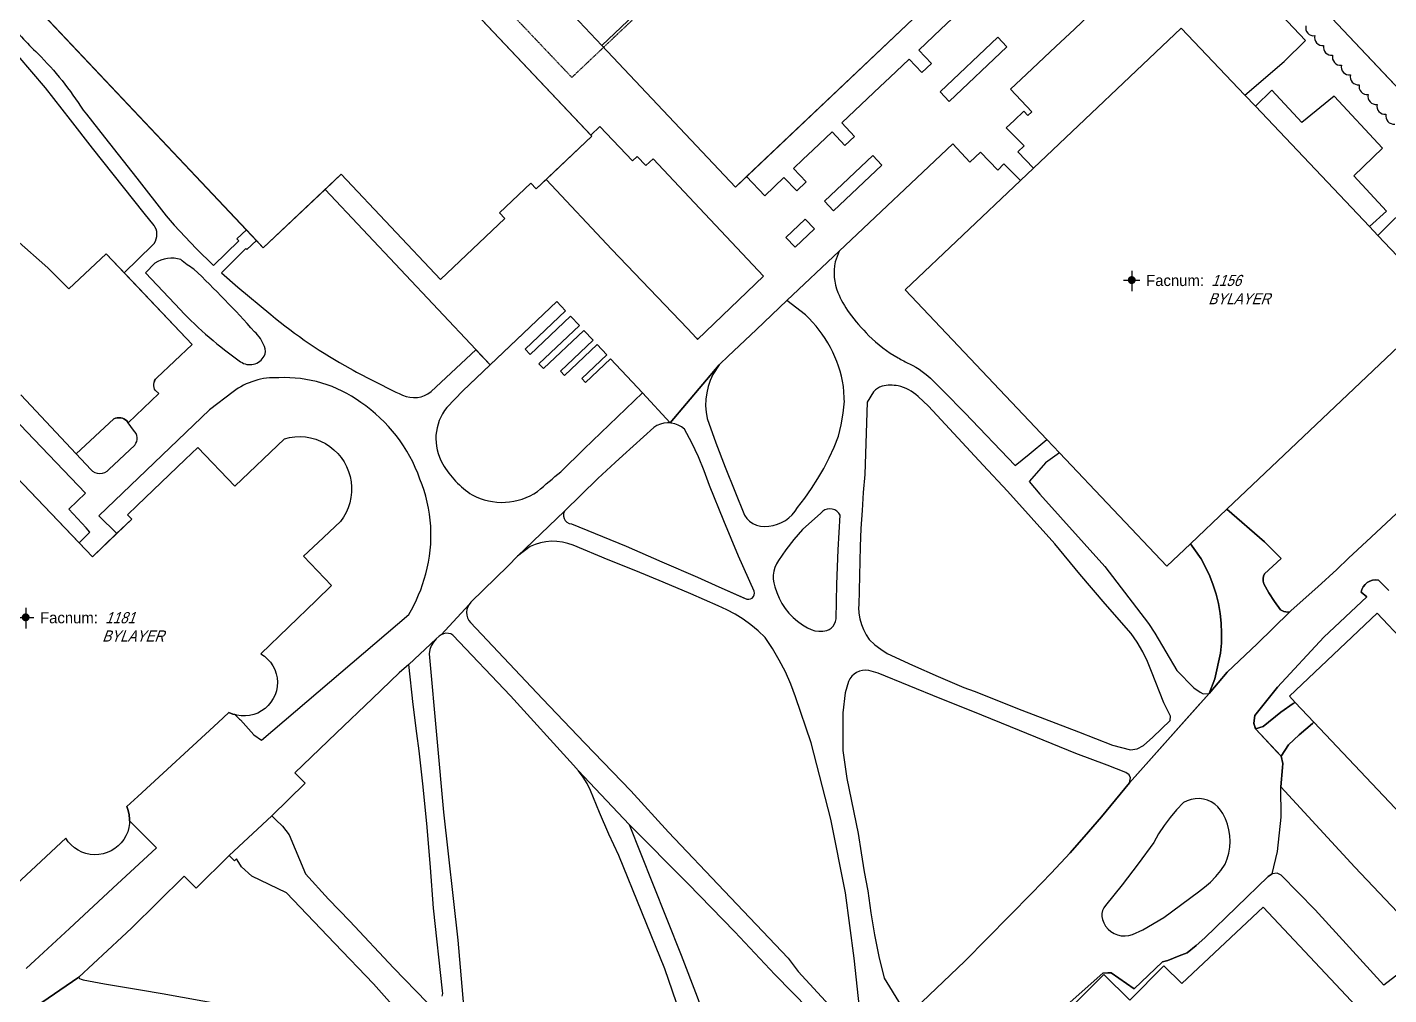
# Model space of a CAD drawing. Header units: inches. Extents: x 1273557 to 1282364, y 239587 to 246310.
# Drawn here: x 1276790 to 1277304, y 243522 to 243887 of the extents above; entities that cross this region are included whole.
import ezdxf
from ezdxf.enums import TextEntityAlignment as Align

# ---------------------------------------------------------------- set-up
doc = ezdxf.new("R2010")
doc.units = ezdxf.units.IN
doc.header["$MEASUREMENT"] = 0
doc.linetypes.add('DASHED2', pattern=[0.375, 0.25, -0.125])
doc.linetypes.add('HIDDEN', pattern=[0.375, 0.25, -0.125])
doc.layers.add('BLDG-DATA', color=159, linetype='DASHED2', lineweight=30)
for name, color, linetype in [('BLDG-UW', 231, 'Continuous'), ('BLDG-UW-UG', 159, 'HIDDEN'), ('GRASS', 3, 'Continuous'), ('PATH', 253, 'Continuous'), ('PATH-ISLAND', 252, 'Continuous'), ('PRKG-UW', 6, 'Continuous'), ('REV-2013', 1, 'Continuous'), ('STREET-UW', 50, 'Continuous'), ('STREET-UW-ISLAND', 20, 'Continuous')]:
    doc.layers.add(name, color=color, linetype=linetype)
doc.styles.add('SS_LITE', font='FRABK.TTF', dxfattribs={"height": 16})

# ---------------------------------------------------------------- blocks, each defined once
blk = doc.blocks.new('*U1')
for p, q in [((-3.08, 0), (3.08, 0)), ((0, 3.55), (0, -4.2))]:
    blk.add_line(p, q)
at = {"const_width": 1.5}
blk.add_lwpolyline([(-0.75, 0, 1), (0.75, 0, 1)], format="xyb", close=True, dxfattribs=at)
at = {"layer": 'BLDG-DATA', "color": 1, "style": 'SS_LITE'}
blk.add_text('Facnum:', height=4.2, dxfattribs=at).set_placement((27.26, -2.25), align=Align.RIGHT)
at = {"layer": 'BLDG-DATA', "color": 7, "style": 'SS_LITE', "oblique": 20, "width": 0.9, "flags": 8}
for tag, p in [('FACNUM', (29.98, -2.25)), ('OBJECT', (28.84, -9.16))]:
    blk.add_attdef(tag, p, '', height=4.2, dxfattribs=at)

msp = doc.modelspace()

# ---------------------------------------------------------------- linework, layer by layer
at = {"layer": 'BLDG-UW', "extrusion": (8.49585e-08, -5.94307e-08, 1)}
msp.add_lwpolyline([(1277003.26, 243845.67), (1276982.22, 243825.81), (1276980.19, 243827.96), (1276968.37, 243816.8), (1276970.42, 243814.64), (1276946.09, 243791.67), (1276908.63, 243831.34), (1276879.27, 243803.62), (1276741.52, 243949.53), (1276770.72, 243977.11), (1276771.18, 243976.62), (1276791.39, 243995.7), (1276785.94, 244001.48), (1276798.24, 244013.09), (1276803.69, 244007.31), (1276807.9, 244011.29), (1276807.44, 244011.78), (1276840.41, 244042.9), (1276932.85, 243944.98), (1276920.51, 243933.32), (1277003.26, 243845.67)], close=True, dxfattribs=at)
at = {"layer": 'BLDG-UW'}
for points in [[(1277006.95, 243879.97), (1277057.4, 243826.45), (1277203.43, 243964.89), (1277152.68, 244018.2)], [(1277324.45, 243782.27), (1277299.86, 243808.2), (1277296.64, 243811.6), (1277253.61, 243856.98), (1277249.65, 243861.16), (1277225.64, 243886.48), (1277169.94, 243833.67), (1277164.94, 243828.92), (1277121.43, 243787.67), (1277174.95, 243731.23), (1277179.72, 243726.17), (1277220.24, 243683.46), (1277229.12, 243691.88), (1277242.85, 243704.9)]]:
    msp.add_lwpolyline(points, close=True, dxfattribs=at)
for points in [[(1276778.12, 243725.34), (1276814.83, 243687), (1276823.8, 243695.59), (1276829.6, 243701.14), (1276828.01, 243702.81), (1276831.69, 243706.33), (1276849.8, 243723.67), (1276854.51, 243728.18), (1276868.5, 243713.58), (1276887.25, 243731.54), (1276889.19, 243732), (1276891.17, 243732.26), (1276893.16, 243732.33), (1276895.15, 243732.19), (1276897.12, 243731.85), (1276899.04, 243731.32), (1276900.9, 243730.59), (1276902.67, 243729.68), (1276904.35, 243728.6), (1276905.91, 243727.36), (1276907.33, 243725.96), (1276908.61, 243724.43), (1276909.73, 243722.78), (1276910.67, 243721.02), (1276911.43, 243719.18), (1276912.01, 243717.27), (1276912.39, 243715.31), (1276912.57, 243713.32), (1276912.54, 243711.33), (1276912.32, 243709.35), (1276911.9, 243707.4), (1276911.29, 243705.5), (1276910.48, 243703.67), (1276909.5, 243701.94), (1276908.35, 243700.31), (1276899.96, 243692.37), (1276894.46, 243687.17), (1276905.01, 243676.1), (1276899.15, 243670.45), (1276878.34, 243650.37), (1276879.68, 243649.46), (1276880.89, 243648.39), (1276881.96, 243647.18), (1276882.86, 243645.83), (1276883.58, 243644.39), (1276884.11, 243642.86), (1276884.44, 243641.28), (1276884.56, 243639.66), (1276884.48, 243638.05), (1276884.19, 243636.46), (1276883.7, 243634.92), (1276883.02, 243633.45), (1276882.15, 243632.09), (1276881.12, 243630.84), (1276879.94, 243629.74), (1276878.62, 243628.8), (1276877.2, 243628.03), (1276875.69, 243627.46), (1276874.11, 243627.08), (1276872.51, 243626.91), (1276870.89, 243626.94), (1276869.29, 243627.18), (1276868.47, 243627.41), (1276867.74, 243627.62), (1276866.25, 243628.26), (1276862.17, 243624.49), (1276831.86, 243596.51), (1276827.77, 243592.73), (1276828.32, 243591.2), (1276828.68, 243589.62), (1276828.83, 243588), (1276828.81, 243587.39), (1276828.78, 243586.37), (1276828.53, 243584.77), (1276828.09, 243583.21), (1276827.45, 243581.71), (1276826.63, 243580.31), (1276825.64, 243579.02), (1276824.49, 243577.87), (1276823.22, 243576.86), (1276821.82, 243576.03), (1276820.34, 243575.37), (1276818.78, 243574.9), (1276817.18, 243574.63), (1276815.55, 243574.57), (1276813.94, 243574.7), (1276812.35, 243575.04), (1276810.81, 243575.57), (1276809.35, 243576.29), (1276808, 243577.19), (1276806.76, 243578.25), (1276805.67, 243579.45), (1276804.74, 243580.78), (1276778.46, 243556.35)], [(1277372.06, 243522.63), (1277275.72, 243624.55), (1277268.65, 243632.03), (1277266.43, 243634.38), (1277299.56, 243665.69), (1277310, 243654.65)], [(1277166.14, 243498.91), (1277196.47, 243529.39), (1277206.18, 243519.73), (1277219.01, 243532.63), (1277225.82, 243525.9), (1277256.55, 243554.77), (1277303.52, 243504.77)]]:
    msp.add_lwpolyline(points, dxfattribs=at)
at = {"layer": 'BLDG-UW-UG'}
msp.add_lwpolyline([(1276931.69, 243935.36), (1276995.68, 243867.87), (1277173.79, 244036.75), (1277145.41, 244066.65), (1277133.83, 244055.65), (1277144.03, 244044.92), (1277106.73, 244009.49), (1277095.2, 244021.63), (1277083.51, 244010.53), (1277049.02, 244046.83)], close=True, dxfattribs=at)
at = {"layer": 'GRASS'}
for points in [[(1276748.93, 243941.68), (1276735.49, 243929.11), (1276738.01, 243927.12, 0.008795), (1276761.48, 243909.24, -0.06), (1276782.2, 243889.8, 0.024106), (1276794.17, 243876.84, -0.059127), (1276811.24, 243855.53), (1276812.58, 243853.98), (1276819.39, 243845.29), (1276831.58, 243829.89), (1276842.66, 243815.7), (1276845.68, 243812.11), (1276853.89, 243803.34), (1276860.42, 243796.95), (1276870, 243806.19), (1276869.31, 243806.94), (1276872.87, 243810.41)], [(1277121.43, 243787.67), (1277164.94, 243828.92), (1277158.75, 243835.21), (1277156.43, 243832.93), (1277149.84, 243839.63), (1277145.92, 243835.92), (1277139.39, 243842.82), (1277096.54, 243802.33), (1277094.99, 243798.23, 0.143319), (1277096.1, 243786.71, 0.063079), (1277100.34, 243779.06, 0.039413), (1277107.79, 243770.42, 0.065002), (1277118.76, 243762.06, 0.01777), (1277123.07, 243759.79, -0.086869), (1277132.01, 243753.36), (1277135.99, 243749.41), (1277143.93, 243741.35), (1277162.98, 243721.4), (1277168.27, 243725.66), (1277174.95, 243731.23)], [(1276912, 243758.01, 0.018126), (1276931.83, 243747.99, 0.285068), (1276942.59, 243749.33), (1276959.41, 243765.05), (1276959.51, 243765.15), (1276902.58, 243825.63), (1276879.27, 243803.62), (1276876.69, 243806.36), (1276873, 243802.92), (1276872.65, 243803.31), (1276863.49, 243794.14), (1276869.71, 243788.74), (1276882.14, 243778.4, 0.047537)], [(1276870.7, 243760.6, 0.447249), (1276879.59, 243762.69, 0.239558), (1276879.69, 243766.29, 0.126869), (1276875.88, 243771.89, 0.023061), (1276853.03, 243795.54, -0.055694), (1276848.13, 243799.13, 0.227636), (1276838.31, 243797.78), (1276834.85, 243794.14), (1276848.03, 243780.16, 0.051323)], [(1276984.96, 243757.98), (1276983.24, 243759.79), (1276998.52, 243774.22), (1276995.21, 243777.74), (1276979.92, 243763.31), (1276978.03, 243765.31), (1276993.33, 243779.75), (1276990.02, 243783.27), (1276954.6, 243749.59), (1276948.49, 243743.32, 0.310649), (1276946.98, 243721.97, 0.120257), (1276958.09, 243710.35, 0.278339), (1276982.78, 243711.63, -0.007747), (1276991.52, 243719.1), (1277000.33, 243727.7), (1277022.31, 243748.85), (1277018.44, 243753.03), (1277010.28, 243761.71), (1277000.84, 243752.8), (1276999.47, 243754.26), (1277008.91, 243763.17), (1277005.25, 243767.06), (1276992.9, 243755.39), (1276991.35, 243757.03), (1277003.71, 243768.7), (1277000.23, 243772.4)], [(1277098.51, 243745.67, 0.008844), (1277098.19, 243751.27, 0.166501), (1277083.79, 243778.29), (1277076.81, 243783.68), (1277065.31, 243772.8), (1277054.57, 243762.6), (1277051.59, 243759.77), (1277051.25, 243759.38), (1277048.94, 243755.71), (1277047.93, 243753.5), (1277047.14, 243751.2), (1277046.58, 243748.83), (1277046.25, 243746.42), (1277046.17, 243743.99), (1277046.32, 243741.56), (1277046.71, 243739.16), (1277050.05, 243729.96), (1277053.53, 243720.82), (1277057.14, 243711.74), (1277060.88, 243702.73), (1277061.73, 243701.49), (1277062.78, 243700.41), (1277064.01, 243699.55), (1277065.37, 243698.92), (1277066.82, 243698.55), (1277068.32, 243698.44), (1277070, 243698.51), (1277071.65, 243698.77), (1277073.27, 243699.23), (1277074.81, 243699.89), (1277076.27, 243700.72), (1277077.62, 243701.72), (1277078.83, 243702.87), (1277079.9, 243704.16), (1277080.81, 243705.57), (1277083.56, 243709.08), (1277086.14, 243712.72), (1277088.55, 243716.47), (1277090.78, 243720.34), (1277092.83, 243724.3), (1277094.69, 243728.36), (1277096.35, 243732.5), (1277097.35, 243736.81), (1277098.11, 243741.16)], [(1276764.87, 243760.52, 0.338868), (1276751.23, 243762.33), (1276730.47, 243750.38, 0.501254), (1276728.72, 243740.86), (1276734.34, 243734.8), (1276752.45, 243752.15), (1276777.57, 243725.91), (1276778.12, 243725.34), (1276809.75, 243692.3), (1276813.78, 243696.31), (1276812.44, 243697.9), (1276805.9, 243704.96), (1276812.18, 243711.03), (1276790.01, 243734.12)], [(1276887.25, 243731.54), (1276889.19, 243732), (1276891.17, 243732.26), (1276893.16, 243732.33), (1276895.15, 243732.19), (1276897.12, 243731.85), (1276899.04, 243731.32), (1276900.9, 243730.59), (1276902.67, 243729.68), (1276904.35, 243728.6), (1276905.91, 243727.36), (1276907.33, 243725.96), (1276908.61, 243724.43), (1276909.73, 243722.78), (1276910.67, 243721.02), (1276911.43, 243719.18), (1276912.01, 243717.27), (1276912.39, 243715.31), (1276912.57, 243713.32), (1276912.54, 243711.33), (1276912.32, 243709.35), (1276911.9, 243707.4), (1276911.29, 243705.5), (1276910.48, 243703.67), (1276909.5, 243701.94), (1276908.35, 243700.31), (1276899.96, 243692.37), (1276894.46, 243687.17), (1276905.01, 243676.1), (1276899.15, 243670.45), (1276878.34, 243650.37), (1276879.68, 243649.46), (1276880.89, 243648.39), (1276881.96, 243647.18), (1276882.86, 243645.83), (1276883.58, 243644.39), (1276884.11, 243642.86), (1276884.44, 243641.28), (1276884.56, 243639.66), (1276884.48, 243638.05), (1276884.19, 243636.46), (1276883.7, 243634.92), (1276883.02, 243633.45), (1276882.15, 243632.09), (1276881.12, 243630.84), (1276879.94, 243629.74), (1276878.62, 243628.8), (1276877.2, 243628.03), (1276875.69, 243627.46), (1276874.11, 243627.08), (1276872.51, 243626.91), (1276870.89, 243626.94), (1276869.29, 243627.18), (1276868.47, 243627.41), (1276870.3, 243625.74), (1276870.66, 243625.41), (1276875.64, 243619.77), (1276878.62, 243617.8), (1276934.12, 243665.17, 0.068012), (1276940.59, 243680.5, 0.164671), (1276938.34, 243716.31, 0.160176), (1276916.03, 243745.25, 0.171231), (1276885.08, 243754.52, 0.179012), (1276867.94, 243749.25), (1276858.97, 243742.4), (1276817.22, 243702.45), (1276823.96, 243695.74), (1276829.6, 243701.14), (1276828.01, 243702.81), (1276831.69, 243706.33), (1276849.8, 243723.67), (1276854.51, 243728.18), (1276868.5, 243713.58)], [(1277130.22, 243743.86), (1277126.31, 243747.52, 0.136661), (1277118.79, 243751.44, 0.114182), (1277112.75, 243751.33, 0.17436), (1277109.55, 243749.18), (1277107.1, 243745.27), (1277106.23, 243718.05), (1277105.66, 243711.25), (1277105.17, 243704.44), (1277104.77, 243697.64), (1277104.45, 243690.86), (1277103.96, 243668.77), (1277103.81, 243667.82), (1277103.98, 243665.68), (1277104.37, 243663.56), (1277104.96, 243661.49), (1277105.76, 243659.49), (1277106.75, 243657.57), (1277107.93, 243655.76), (1277110.04, 243653.82), (1277112.3, 243652.08), (1277114.71, 243650.54), (1277124.26, 243646.12), (1277133.89, 243641.83), (1277143.61, 243637.67), (1277147.52, 243636.24), (1277165.45, 243629.11), (1277186.89, 243620.92), (1277199.67, 243615.95), (1277206.54, 243614.18), (1277209.04, 243614.53), (1277211.42, 243615.74), (1277214.91, 243618.95), (1277221.46, 243625.18), (1277221.63, 243626.85), (1277219.06, 243631.86), (1277214.46, 243643.68), (1277212.94, 243647.49), (1277211.13, 243651.17), (1277209.06, 243654.71), (1277206.74, 243658.08), (1277196.98, 243669.2), (1277187.36, 243680.45), (1277177.9, 243691.83), (1277169.03, 243701.86), (1277160.02, 243711.76), (1277150.89, 243721.51)], [(1276830.75, 243729.15, 0.397043), (1276830.31, 243734.74), (1276828.3, 243737.52), (1276827.78, 243738.29, 0.29684), (1276822.9, 243739), (1276808.62, 243725.82), (1276814.13, 243719.93, 0.433561), (1276821.03, 243719.93)]]:
    msp.add_lwpolyline(points, format="xyb", close=True, dxfattribs=at)
for points in [[(1277264.42, 243873.91), (1277272.52, 243881.76), (1277240.83, 243915.33), (1277239.56, 243916.83), (1277229.25, 243927.74), (1277193.47, 243893.85), (1277185.31, 243886.13), (1277178.31, 243879.5), (1277167.3, 243869.09), (1277161.22, 243863.41), (1277161.22, 243863.41), (1277169.27, 243854.89), (1277167.77, 243853.47), (1277166.22, 243855.11), (1277162.59, 243851.67), (1277159.63, 243848.87), (1277166.3, 243842.09), (1277163.94, 243839.77), (1277169.94, 243833.67), (1277225.64, 243886.48), (1277249.65, 243861.16)], [(1277061.64, 243830.47), (1277068.45, 243823.25), (1277075.72, 243830.12), (1277080.53, 243825.04), (1277084.16, 243828.47), (1277079.35, 243833.56), (1277082.99, 243836.99), (1277086.62, 243840.43), (1277093.89, 243847.29), (1277098.7, 243842.21), (1277102.33, 243845.64), (1277097.53, 243850.73), (1277112.06, 243864.46), (1277115.7, 243867.9), (1277122.96, 243874.77), (1277127.77, 243869.68), (1277131.41, 243873.11), (1277126.6, 243878.2), (1277134.96, 243886.1), (1277155.67, 243905.67), (1277150.18, 243911.49), (1277153.81, 243914.92), (1277152.35, 243916.47)], [(1277159.88, 243879.38), (1277156.45, 243883.01), (1277134.64, 243862.41), (1277138.07, 243858.78)], [(1277301.54, 243841.14), (1277283.34, 243860.78), (1277271.09, 243850.88), (1277259.76, 243863.04), (1277253.61, 243856.98), (1277296.64, 243811.6), (1277303.03, 243817.36), (1277290.7, 243830.77)], [(1277018.51, 243836.35), (1277006.28, 243849.3), (1277002.89, 243846.06), (1277003.26, 243845.67), (1276985.96, 243829.34), (1277010.74, 243802.97), (1277039.35, 243773.08), (1277042.68, 243769.42), (1277043.07, 243769.01), (1277068.05, 243792.9), (1277045.92, 243816.44), (1277026.35, 243837.16), (1277023.65, 243834.61), (1277020.36, 243838.08)], [(1277112.64, 243834.74), (1277109.2, 243838.37), (1277091.03, 243821.2), (1277094.46, 243817.57)], [(1277087.2, 243810.7), (1277083.76, 243814.33), (1277076.49, 243807.46), (1277079.93, 243803.83)], [(1277029.66, 243685.11), (1277043.15, 243679.32), (1277051.2, 243675.68), (1277061.74, 243671.01), (1277062.42, 243670.94), (1277063.11, 243671.08), (1277063.72, 243671.43), (1277064.2, 243671.95), (1277064.49, 243672.58), (1277064.57, 243673.28), (1277064.44, 243673.97), (1277058.62, 243687.19), (1277053, 243700.5), (1277047.58, 243713.88), (1277045.64, 243719.36), (1277043.42, 243724.73), (1277040.91, 243729.97), (1277038.14, 243735.08), (1277037.06, 243735.96), (1277035.86, 243736.65), (1277034.57, 243737.16), (1277033.21, 243737.46), (1277031.82, 243737.55), (1277030.43, 243737.42), (1277029.08, 243737.08), (1277027.8, 243736.54), (1277026.61, 243735.81), (1277014.89, 243725.18), (1277011.97, 243722.55), (1277005.5, 243716.53), (1276999.14, 243710.39), (1276992.88, 243704.14), (1276992.58, 243703.27), (1276992.53, 243702.36), (1276992.74, 243701.47), (1276993.18, 243700.67), (1276993.83, 243700.02), (1276994.63, 243699.58), (1276995.52, 243699.37), (1277016.2, 243690.97)], [(1277179.69, 243726.2), (1277174.38, 243722.42), (1277172.74, 243720.56), (1277168.25, 243715.44), (1277172.31, 243710.56), (1277196.86, 243683.31), (1277213.22, 243661.81), (1277215.7, 243658.16), (1277224.02, 243644.13), (1277230.33, 243637.48), (1277232.74, 243635.85), (1277233.95, 243635.3), (1277236.11, 243635.41), (1277238.31, 243640.92), (1277240.4, 243650.61), (1277240.76, 243654.36), (1277240.87, 243658.12), (1277240.73, 243661.89), (1277240.35, 243665.63), (1277239.72, 243669.34), (1277238.81, 243672.86), (1277237.68, 243676.32), (1277236.36, 243679.71), (1277234.83, 243683.02), (1277233.11, 243686.23), (1277230.42, 243690.15), (1277229.12, 243691.88), (1277220.24, 243683.46)], [(1277076.45, 243689.66), (1277073.62, 243685.64), (1277072.86, 243684.36), (1277072.28, 243682.99), (1277071.89, 243681.55), (1277071.7, 243680.07), (1277071.7, 243678.59), (1277071.91, 243677.12), (1277072.31, 243675.69), (1277073, 243673.52), (1277073.88, 243671.42), (1277074.94, 243669.41), (1277076.18, 243667.51), (1277077.59, 243665.74), (1277079.15, 243664.11), (1277080.86, 243662.63), (1277082.69, 243661.32), (1277084.63, 243660.18), (1277085.97, 243659.52), (1277087.39, 243659.08), (1277088.87, 243658.86), (1277090.36, 243658.88), (1277091.84, 243659.13), (1277092.75, 243659.52), (1277093.57, 243660.1), (1277094.27, 243660.82), (1277094.81, 243661.67), (1277095.18, 243662.6), (1277095.36, 243663.59), (1277095.61, 243676.6), (1277096.12, 243689.62), (1277096.88, 243702.64), (1277096.38, 243703.47), (1277095.7, 243704.17), (1277094.89, 243704.69), (1277093.97, 243705.01), (1277093.01, 243705.12), (1277092.05, 243705), (1277091.14, 243704.67), (1277090.34, 243704.14), (1277089.67, 243703.44), (1277082.66, 243697.27), (1277079.46, 243693.54)], [(1277238.71, 243566.29), (1277240.56, 243568.56), (1277242.21, 243570.98), (1277243.02, 243573.04), (1277243.6, 243575.17), (1277243.96, 243577.35), (1277244.09, 243579.56), (1277243.99, 243581.76), (1277243.65, 243583.94), (1277243.09, 243586.08), (1277242.3, 243588.14), (1277241.3, 243590.11), (1277240.47, 243591.43), (1277239.45, 243592.61), (1277238.28, 243593.63), (1277236.96, 243594.47), (1277235.54, 243595.1), (1277234.03, 243595.52), (1277232.49, 243595.71), (1277230.93, 243595.67), (1277229.39, 243595.4), (1277227.91, 243594.91), (1277226.52, 243594.21), (1277223.87, 243591.53), (1277221.4, 243588.66), (1277219.15, 243585.63), (1277217.11, 243582.45), (1277215.29, 243579.14), (1277209.43, 243571.06), (1277203.34, 243563.16), (1277197.02, 243555.43), (1277196.37, 243554.51), (1277195.92, 243553.48), (1277195.69, 243552.38), (1277195.69, 243551.26), (1277195.92, 243550.16), (1277196.41, 243548.82), (1277197.11, 243547.58), (1277198.01, 243546.48), (1277199.08, 243545.54), (1277200.3, 243544.8), (1277201.62, 243544.27), (1277203.01, 243543.97), (1277204.43, 243543.9), (1277205.85, 243544.08), (1277207.21, 243544.49), (1277211.11, 243546.26), (1277219.11, 243550.81), (1277232.08, 243560.56), (1277234.45, 243562.28), (1277236.67, 243564.19)], [(1277057.17, 243545.47), (1277039.46, 243563.73), (1277017.31, 243585.9), (1277026.07, 243563.83), (1277036.88, 243536.69), (1277043.02, 243520.88), (1277047.68, 243508.06), (1277082.79, 243510.49), (1277084.62, 243510.52), (1277086.44, 243510.37), (1277088.22, 243510.04), (1277088.68, 243510.37), (1277088.99, 243510.85), (1277089.12, 243511.4), (1277089.05, 243511.96), (1277088.79, 243512.46), (1277085.21, 243516.15), (1277072.22, 243529.3)]]:
    msp.add_lwpolyline(points, close=True, dxfattribs=at)
msp.add_lwpolyline([(1276785.97, 243806.62), (1276797.99, 243795.96), (1276805.84, 243788.12), (1276819.92, 243801.3), (1276826.72, 243794.14), (1276837.39, 243804.51, 0.341673), (1276838.38, 243811.51), (1276838.08, 243811.94), (1276834.31, 243816.59), (1276814.83, 243841.21), (1276806.55, 243851.9), (1276797.05, 243863.98), (1276786.78, 243876)], format="xyb", dxfattribs=at)
for points in [[(1277313.22, 243821.61), (1277299.86, 243808.2), (1277324.45, 243782.27), (1277242.85, 243704.9), (1277257.04, 243692.57), (1277263.32, 243686.33), (1277257.08, 243680.58), (1277256.71, 243679.68), (1277256.53, 243678.73), (1277256.56, 243677.75), (1277256.79, 243676.81), (1277258.7, 243673.4), (1277260.78, 243670.11), (1277263.05, 243666.93), (1277264.39, 243666.36), (1277265.8, 243666.08), (1277266.52, 243666.08), (1277267.13, 243666.68), (1277277.11, 243675.68), (1277284.36, 243682.2), (1277288.8, 243686.5), (1277297.25, 243694.35), (1277314.4, 243710.38)], [(1277104.17, 243516.84), (1277102.18, 243535.47), (1277098.94, 243560.18), (1277093.46, 243588.03), (1277086.05, 243616.78), (1277080.12, 243634.19), (1277078.32, 243638.91), (1277076.27, 243643.52), (1277073.95, 243648.01), (1277071.38, 243652.35), (1277068.57, 243656.54), (1277065.98, 243659), (1277063.23, 243661.29), (1277060.34, 243663.39), (1277057.31, 243665.3), (1277054.16, 243667), (1277050.9, 243668.5), (1277040.56, 243673.01), (1277030.18, 243677.41), (1277019.77, 243681.68), (1277009.33, 243685.84), (1276996.12, 243691.34), (1276994.15, 243692.05), (1276992.12, 243692.53), (1276990.04, 243692.8), (1276987.95, 243692.85), (1276985.87, 243692.67), (1276983.82, 243692.26), (1276981.82, 243691.64), (1276979.9, 243690.81), (1276975.24, 243687.24), (1276971.61, 243683.53), (1276957.61, 243669.83), (1276956.92, 243669.02), (1276956.41, 243668.09), (1276956.09, 243667.08), (1276955.96, 243666.03), (1276956.05, 243664.97), (1276956.34, 243663.95), (1276956.82, 243663), (1276957.48, 243662.17), (1276984.64, 243633.42), (1277000.58, 243616.65), (1277018, 243598.68), (1277032.16, 243583.12), (1277053.12, 243560.96), (1277077.32, 243535.51), (1277081.08, 243530.55), (1277092.74, 243517.84)], [(1277304.02, 243674.22), (1277300.01, 243678.16), (1277298.91, 243678.25), (1277297.82, 243678.12), (1277296.77, 243677.78), (1277295.81, 243677.24), (1277294.97, 243676.53), (1277294.3, 243675.66), (1277293.8, 243674.68), (1277293.51, 243673.62), (1277295.65, 243671.86), (1277279.38, 243656.61), (1277262, 243637.74), (1277253.43, 243627.03), (1277253.01, 243624.2), (1277253.67, 243622.04), (1277256.51, 243622.96), (1277263.15, 243628.3), (1277267.89, 243631.64), (1277268.65, 243632.03), (1277268.65, 243632.03), (1277266.43, 243634.38), (1277299.56, 243665.69), (1277310, 243654.65)], [(1277038.11, 243510.24), (1277030.82, 243531.48), (1277013.43, 243574.27), (1277009.68, 243582.33), (1277006.13, 243590.49), (1277002.77, 243598.74), (1277001.49, 243601.37), (1276999.96, 243603.87), (1276998.21, 243606.22), (1276996.25, 243608.39), (1276972.51, 243634.46), (1276950.82, 243657.41), (1276949.99, 243657.85), (1276949.09, 243658.09), (1276948.15, 243658.12), (1276947.24, 243657.93), (1276946.38, 243657.55), (1276945.64, 243656.98), (1276944.44, 243655.98), (1276943.43, 243654.78), (1276942.64, 243653.43), (1276942.1, 243651.95), (1276941.83, 243650.41), (1276944.8, 243618.46), (1276947.24, 243590.57), (1276952.64, 243542.31), (1276955.42, 243510.26)], [(1276946.76, 243521.22), (1276946.97, 243522.2), (1276946.94, 243523.2), (1276943.43, 243554.45), (1276942.4, 243569.71), (1276941.14, 243584.95), (1276939.63, 243600.15), (1276938.07, 243613.76), (1276937.18, 243620.3), (1276935.75, 243631.24), (1276934.16, 243646.32), (1276930.56, 243643.14), (1276920.5, 243633.48), (1276906.76, 243620.47), (1276891.15, 243605.49), (1276895, 243601.58), (1276882.47, 243589.23), (1276884.02, 243587.66), (1276884.14, 243587.54), (1276886.36, 243585.4), (1276886.49, 243585.28), (1276889.08, 243582.03), (1276895.19, 243567.3), (1276903.83, 243557.79), (1276911.91, 243549.42), (1276928.34, 243531.92), (1276941.06, 243518.76)], [(1277125.06, 243516.38), (1277143.96, 243534.4), (1277169.2, 243560.06), (1277176.54, 243567.58), (1277183.7, 243575.28), (1277190.69, 243583.13), (1277195.52, 243588.82), (1277206.12, 243601.73), (1277206.43, 243603.63), (1277205.97, 243604.73), (1277204.76, 243605.53), (1277197.72, 243608.33), (1277185.8, 243612.69), (1277164.56, 243621.4), (1277147.02, 243628.6), (1277134.65, 243633.48), (1277111.22, 243643.11), (1277107.77, 243644.01), (1277106.59, 243644.16), (1277105.41, 243644.11), (1277104.25, 243643.84), (1277103.15, 243643.38), (1277102.16, 243642.73), (1277101.3, 243641.91), (1277100.59, 243640.96), (1277100.06, 243639.89), (1277098.82, 243635.59), (1277097.96, 243628.05), (1277097.99, 243613.9), (1277099.4, 243603.38), (1277103.69, 243582.6), (1277104.8, 243575.33), (1277106.01, 243568.09), (1277107.31, 243560.88), (1277108.45, 243552.57), (1277109.87, 243544.31), (1277111.57, 243536.11), (1277113.54, 243527.97), (1277119.9, 243517.48)], [(1277368, 243518.8), (1277372.06, 243522.63), (1277275.72, 243624.55), (1277275.1, 243624.04), (1277270.08, 243619.77), (1277266.15, 243616.02), (1277263.29, 243611.73), (1277263.95, 243609.03), (1277263.78, 243607.42), (1277263.21, 243600.19), (1277291.13, 243569.83), (1277318.67, 243540.8), (1277331.06, 243527.72), (1277355.01, 243503.11)], [(1276789.82, 243531.58), (1276806.18, 243546.76), (1276822.54, 243561.95), (1276838.92, 243577.14), (1276828.81, 243587.39), (1276828.78, 243586.37), (1276828.53, 243584.77), (1276828.09, 243583.21), (1276827.45, 243581.71), (1276826.63, 243580.31), (1276825.64, 243579.02), (1276824.49, 243577.87), (1276823.22, 243576.86), (1276821.82, 243576.03), (1276820.34, 243575.37), (1276818.78, 243574.9), (1276817.18, 243574.63), (1276815.55, 243574.57), (1276813.94, 243574.7), (1276812.35, 243575.04), (1276810.81, 243575.57), (1276809.35, 243576.29), (1276808, 243577.19), (1276806.76, 243578.25), (1276805.67, 243579.45), (1276804.74, 243580.78), (1276778.46, 243556.35)], [(1276932.75, 243512.41), (1276920.78, 243525.81), (1276906.08, 243541.22), (1276888.05, 243560.13), (1276874.91, 243566.45), (1276871.08, 243569.96), (1276870.66, 243570.63), (1276869.16, 243573.01), (1276868.42, 243572.29), (1276866.44, 243574.29), (1276853.91, 243561.93), (1276849.41, 243566.49), (1276839.51, 243556.63), (1276829.5, 243546.86), (1276825.87, 243543.4), (1276809.71, 243528.38), (1276809.87, 243527.89), (1276810.5, 243527.55), (1276811.33, 243527.36), (1276819.34, 243525.83), (1276832.87, 243523.54), (1276841.13, 243522.14), (1276864.09, 243518)], [(1277321.2, 243513.3), (1277317.94, 243521.71), (1277311.32, 243532.45), (1277302.03, 243525.34), (1277276.15, 243553.79), (1277263.38, 243566.78), (1277261.83, 243567.54), (1277259.91, 243567.35), (1277258.42, 243566.28), (1277234.54, 243543.15), (1277231.28, 243540.34), (1277227.9, 243537.54), (1277224.79, 243536.35), (1277220.6, 243534.62), (1277218.57, 243534.1), (1277207.86, 243523.94), (1277199.14, 243529.93), (1277197.93, 243529.94), (1277196.01, 243529.88), (1277173.54, 243509.9)], [(1277175.23, 243508.04), (1277196.47, 243529.39), (1277206.18, 243519.73), (1277219.01, 243532.63), (1277225.82, 243525.9), (1277256.55, 243554.77), (1277303.52, 243504.77)]]:
    msp.add_lwpolyline(points, dxfattribs=at)
at = {"layer": 'PATH'}
for points in [[(1276996.34, 243891.22), (1277006.95, 243879.97), (1277152.68, 244018.2)], [(1277193.47, 243893.85), (1277185.31, 243886.13), (1277178.31, 243879.5), (1277167.3, 243869.09), (1277161.22, 243863.41), (1277161.22, 243863.41), (1277169.27, 243854.89), (1277167.77, 243853.47), (1277166.22, 243855.11), (1277162.59, 243851.67), (1277159.63, 243848.87), (1277166.3, 243842.09), (1277163.94, 243839.77), (1277169.94, 243833.67), (1277164.94, 243828.92), (1277158.75, 243835.21), (1277156.43, 243832.93), (1277149.84, 243839.63), (1277145.92, 243835.92), (1277139.39, 243842.82), (1277096.54, 243802.33), (1277076.81, 243783.68), (1277065.31, 243772.8), (1277054.57, 243762.6), (1277051.59, 243759.77), (1277051.25, 243759.38), (1277032.83, 243737.48), (1277022.31, 243748.85), (1277018.44, 243753.03), (1277010.28, 243761.71), (1277000.84, 243752.8), (1276999.47, 243754.26), (1277008.91, 243763.17), (1277005.25, 243767.06), (1276992.9, 243755.39), (1276991.35, 243757.03), (1277003.71, 243768.7), (1277000.23, 243772.4), (1276984.96, 243757.98), (1276983.24, 243759.79), (1276998.52, 243774.22), (1276995.21, 243777.74), (1276979.92, 243763.31), (1276978.03, 243765.31), (1276993.33, 243779.75), (1276990.02, 243783.27), (1276964.92, 243759.4), (1276959.51, 243765.15), (1276902.58, 243825.63), (1276908.63, 243831.34), (1276946.09, 243791.67), (1276970.42, 243814.64), (1276968.37, 243816.8), (1276980.19, 243827.96), (1276982.22, 243825.81), (1276985.96, 243829.34), (1277010.74, 243802.97), (1277039.35, 243773.08), (1277042.68, 243769.42), (1277043.07, 243769.01), (1277068.05, 243792.9), (1277045.92, 243816.44), (1277026.35, 243837.16), (1277023.65, 243834.61), (1277020.36, 243838.08), (1277018.51, 243836.35), (1277006.28, 243849.3), (1277002.89, 243846.06), (1276920.51, 243933.32)], [(1277313.22, 243821.61), (1277299.86, 243808.2), (1277296.64, 243811.6), (1277303.03, 243817.36), (1277290.7, 243830.77), (1277301.54, 243841.14), (1277283.34, 243860.78), (1277271.09, 243850.88), (1277259.76, 243863.04), (1277253.61, 243856.98), (1277249.65, 243861.16), (1277264.42, 243873.91), (1277272.52, 243881.76), (1277240.83, 243915.33)], [(1276996.34, 243891.22), (1277006.95, 243879.97), (1277057.4, 243826.45), (1277061.64, 243830.47), (1277068.45, 243823.25), (1277075.72, 243830.12), (1277080.53, 243825.04), (1277084.16, 243828.47), (1277079.35, 243833.56), (1277082.99, 243836.99), (1277086.62, 243840.43), (1277093.89, 243847.29), (1277098.7, 243842.21), (1277102.33, 243845.64), (1277097.53, 243850.73), (1277112.06, 243864.46), (1277115.7, 243867.9), (1277122.96, 243874.77), (1277127.77, 243869.68), (1277131.41, 243873.11), (1277126.6, 243878.2), (1277134.96, 243886.1), (1277155.67, 243905.67)], [(1277282.51, 243890.23), (1277331.69, 243838.2)], [(1277085.21, 243516.15), (1277072.22, 243529.3), (1277057.17, 243545.47), (1277039.46, 243563.73), (1277017.31, 243585.9), (1276998.21, 243606.22), (1276996.25, 243608.39), (1276972.51, 243634.46), (1276950.82, 243657.41), (1276949.99, 243657.85), (1276949.09, 243658.09), (1276948.15, 243658.12), (1276947.24, 243657.93), (1276946.38, 243657.55), (1276956.92, 243669.02), (1276956.41, 243668.09), (1276956.09, 243667.08), (1276955.96, 243666.03), (1276956.05, 243664.97), (1276956.34, 243663.95), (1276956.82, 243663), (1276957.48, 243662.17), (1276984.64, 243633.42), (1277000.58, 243616.65), (1277018, 243598.68), (1277032.16, 243583.12), (1277053.12, 243560.96), (1277077.32, 243535.51), (1277081.08, 243530.55), (1277092.74, 243517.84)], [(1276946.76, 243521.22), (1276946.97, 243522.2), (1276946.94, 243523.2), (1276943.43, 243554.45), (1276942.4, 243569.71), (1276941.14, 243584.95), (1276939.63, 243600.15), (1276938.07, 243613.76), (1276937.18, 243620.3), (1276935.75, 243631.24), (1276934.16, 243646.32), (1276944.44, 243655.98), (1276943.43, 243654.78), (1276942.64, 243653.43), (1276942.1, 243651.95), (1276941.83, 243650.41), (1276944.8, 243618.46), (1276947.24, 243590.57), (1276952.64, 243542.31), (1276955.42, 243510.26)], [(1277038.11, 243510.24), (1277030.82, 243531.48), (1277013.43, 243574.27), (1277009.68, 243582.33), (1277006.13, 243590.49), (1277002.77, 243598.74), (1277001.49, 243601.37), (1276999.96, 243603.87), (1276998.21, 243606.22), (1277017.31, 243585.9), (1277026.07, 243563.83), (1277036.88, 243536.69), (1277043.02, 243520.88)], [(1277331.32, 243514.05), (1277311.32, 243532.45), (1277302.03, 243525.34), (1277276.15, 243553.79), (1277263.38, 243566.78), (1277261.83, 243567.54), (1277259.91, 243567.35), (1277261.96, 243575.8), (1277263.28, 243588.69), (1277263.21, 243600.19), (1277291.13, 243569.83), (1277318.67, 243540.8), (1277331.06, 243527.72), (1277355.01, 243503.11)], [(1276932.75, 243512.41), (1276920.78, 243525.81), (1276906.08, 243541.22), (1276888.05, 243560.13), (1276874.91, 243566.45), (1276871.08, 243569.96), (1276870.66, 243570.63), (1276869.16, 243573.01), (1276868.42, 243572.29), (1276866.44, 243574.29), (1276882.47, 243589.23), (1276882.47, 243589.23), (1276884.02, 243587.66), (1276884.14, 243587.54), (1276886.36, 243585.4), (1276886.49, 243585.28), (1276889.08, 243582.03), (1276895.19, 243567.3), (1276903.83, 243557.79), (1276911.91, 243549.42), (1276928.34, 243531.92), (1276941.06, 243518.76)], [(1276793.27, 243517.13), (1276809.71, 243528.38), (1276809.71, 243528.38), (1276809.87, 243527.89), (1276810.5, 243527.55), (1276811.33, 243527.36), (1276819.34, 243525.83), (1276832.87, 243523.54), (1276841.13, 243522.14), (1276864.09, 243518)]]:
    msp.add_lwpolyline(points, dxfattribs=at)
for points in [[(1276782.2, 243889.8, 0.024106), (1276794.17, 243876.84, -0.059127), (1276811.24, 243855.53), (1276812.58, 243853.98), (1276819.39, 243845.29), (1276831.58, 243829.89), (1276842.66, 243815.7), (1276845.68, 243812.11), (1276853.89, 243803.34), (1276860.42, 243796.95), (1276870, 243806.19), (1276869.31, 243806.94), (1276872.87, 243810.41), (1276876.69, 243806.36), (1276873, 243802.92), (1276872.65, 243803.31), (1276863.49, 243794.14), (1276869.71, 243788.74), (1276882.14, 243778.4, 0.047537), (1276912, 243758.01, 0.018126), (1276931.83, 243747.99, 0.285068), (1276942.59, 243749.33), (1276959.41, 243765.05), (1276964.92, 243759.4), (1276954.6, 243749.59), (1276948.49, 243743.32, 0.310649), (1276946.98, 243721.97, 0.120257), (1276958.09, 243710.35, 0.278339), (1276982.78, 243711.63, -0.007747), (1276991.52, 243719.1), (1277000.33, 243727.7), (1277022.31, 243748.85), (1277032.83, 243737.48), (1277031.82, 243737.55), (1277030.43, 243737.42), (1277029.08, 243737.08), (1277027.8, 243736.54), (1277026.61, 243735.81), (1277014.89, 243725.18), (1277011.97, 243722.55), (1277005.5, 243716.53), (1276999.14, 243710.39), (1276992.88, 243704.14), (1276975.24, 243687.24), (1276971.61, 243683.53), (1276957.61, 243669.83), (1276956.92, 243669.02), (1276946.38, 243657.55), (1276946.38, 243657.55), (1276945.64, 243656.98), (1276944.44, 243655.98), (1276934.16, 243646.32), (1276934.16, 243646.32), (1276930.56, 243643.14), (1276920.5, 243633.48), (1276906.76, 243620.47), (1276891.15, 243605.49), (1276895, 243601.58), (1276882.47, 243589.23), (1276866.44, 243574.29), (1276853.91, 243561.93), (1276849.41, 243566.49), (1276839.51, 243556.63), (1276829.5, 243546.86), (1276825.87, 243543.4), (1276809.71, 243528.38), (1276793.27, 243517.13)], [(1276787.72, 243748.13), (1276808.62, 243725.82), (1276814.13, 243719.93, 0.433561), (1276821.03, 243719.93), (1276830.75, 243729.15, 0.397043), (1276830.31, 243734.74), (1276828.3, 243737.52), (1276839.82, 243748.55), (1276838.59, 243749.7, -0.182173), (1276837.92, 243752.17, -0.182173), (1276839.04, 243754.46), (1276852.48, 243767.13), (1276826.72, 243794.14), (1276837.39, 243804.51, 0.341673), (1276838.38, 243811.51), (1276838.08, 243811.94), (1276834.31, 243816.59), (1276814.83, 243841.21), (1276806.55, 243851.9), (1276797.05, 243863.98), (1276786.78, 243876)], [(1277104.17, 243516.84), (1277102.18, 243535.47), (1277098.94, 243560.18), (1277093.46, 243588.03), (1277086.05, 243616.78), (1277080.12, 243634.19), (1277078.32, 243638.91), (1277076.27, 243643.52), (1277073.95, 243648.01), (1277071.38, 243652.35), (1277068.57, 243656.54), (1277065.98, 243659), (1277063.23, 243661.29), (1277060.34, 243663.39), (1277057.31, 243665.3), (1277054.16, 243667), (1277050.9, 243668.5), (1277040.56, 243673.01), (1277030.18, 243677.41), (1277019.77, 243681.68), (1277009.33, 243685.84), (1276996.12, 243691.34), (1276994.15, 243692.05), (1276992.12, 243692.53), (1276990.04, 243692.8), (1276987.95, 243692.85), (1276985.87, 243692.67), (1276983.82, 243692.26), (1276981.82, 243691.64), (1276979.9, 243690.81), (1276975.24, 243687.24), (1276992.88, 243704.14), (1276992.58, 243703.27), (1276992.53, 243702.36), (1276992.74, 243701.47), (1276993.18, 243700.67), (1276993.83, 243700.02), (1276994.63, 243699.58), (1276995.52, 243699.37), (1277016.2, 243690.97), (1277029.66, 243685.11), (1277043.15, 243679.32), (1277051.2, 243675.68), (1277061.08, 243671.3), (1277061.72, 243671.01), (1277062.42, 243670.94), (1277063.11, 243671.08), (1277063.72, 243671.43), (1277064.2, 243671.95), (1277064.49, 243672.58), (1277064.57, 243673.28), (1277064.44, 243673.97), (1277058.62, 243687.19), (1277053, 243700.5), (1277047.58, 243713.88), (1277045.64, 243719.36), (1277043.42, 243724.73), (1277040.91, 243729.97), (1277038.14, 243735.08), (1277037.06, 243735.96), (1277035.86, 243736.65), (1277034.57, 243737.16), (1277033.21, 243737.46), (1277032.83, 243737.48), (1277051.25, 243759.38), (1277048.94, 243755.71), (1277047.93, 243753.5), (1277047.14, 243751.2), (1277046.58, 243748.83), (1277046.25, 243746.42), (1277046.17, 243743.99), (1277046.32, 243741.56), (1277046.71, 243739.16), (1277050.05, 243729.96), (1277053.53, 243720.82), (1277057.14, 243711.74), (1277060.88, 243702.73), (1277061.73, 243701.49), (1277062.78, 243700.41), (1277064.01, 243699.55), (1277065.37, 243698.92), (1277066.82, 243698.55), (1277068.32, 243698.44), (1277070, 243698.51), (1277071.65, 243698.77), (1277073.27, 243699.23), (1277074.81, 243699.89), (1277076.27, 243700.72), (1277077.62, 243701.72), (1277078.83, 243702.87), (1277079.9, 243704.16), (1277080.81, 243705.57), (1277083.56, 243709.08), (1277086.14, 243712.72), (1277088.55, 243716.47), (1277090.78, 243720.34), (1277092.83, 243724.3), (1277094.69, 243728.36), (1277096.35, 243732.5), (1277097.35, 243736.81), (1277098.11, 243741.16), (1277098.51, 243745.67, 0.008844), (1277098.19, 243751.27, 0.166501), (1277083.79, 243778.29), (1277076.81, 243783.68), (1277096.54, 243802.33), (1277094.99, 243798.23, 0.143319), (1277096.1, 243786.71, 0.063079), (1277100.34, 243779.06, 0.039413), (1277107.79, 243770.42, 0.065002), (1277118.76, 243762.06, 0.01777), (1277123.07, 243759.79, -0.086869), (1277132.01, 243753.36), (1277135.99, 243749.41), (1277143.93, 243741.35), (1277162.98, 243721.4), (1277168.27, 243725.66), (1277174.95, 243731.23), (1277179.69, 243726.2), (1277174.38, 243722.42), (1277172.74, 243720.56), (1277168.25, 243715.44), (1277172.31, 243710.56), (1277196.86, 243683.31), (1277213.22, 243661.81), (1277215.7, 243658.16), (1277224.02, 243644.13), (1277230.33, 243637.48), (1277232.74, 243635.85), (1277233.95, 243635.3), (1277236.11, 243635.41), (1277206.12, 243601.73), (1277206.43, 243603.63), (1277205.97, 243604.73), (1277204.76, 243605.53), (1277197.72, 243608.33), (1277185.8, 243612.69), (1277164.56, 243621.4), (1277147.02, 243628.6), (1277134.65, 243633.48), (1277111.22, 243643.11), (1277107.77, 243644.01), (1277106.59, 243644.16), (1277105.41, 243644.11), (1277104.25, 243643.84), (1277103.15, 243643.38), (1277102.16, 243642.73), (1277101.3, 243641.91), (1277100.59, 243640.96), (1277100.06, 243639.89), (1277098.82, 243635.59), (1277097.96, 243628.05), (1277097.99, 243613.9), (1277099.4, 243603.38), (1277103.69, 243582.6), (1277104.8, 243575.33), (1277106.01, 243568.09), (1277107.31, 243560.88), (1277108.45, 243552.57), (1277109.87, 243544.31), (1277111.57, 243536.11), (1277113.54, 243527.97), (1277119.9, 243517.48)], [(1276789.82, 243531.58), (1276806.18, 243546.76), (1276822.54, 243561.95), (1276838.92, 243577.14), (1276828.81, 243587.39), (1276828.83, 243588), (1276828.68, 243589.62), (1276828.32, 243591.2), (1276827.77, 243592.73), (1276831.86, 243596.51), (1276862.17, 243624.49), (1276866.25, 243628.26), (1276867.74, 243627.62), (1276868.47, 243627.41), (1276870.3, 243625.74), (1276870.66, 243625.41), (1276875.64, 243619.77), (1276878.62, 243617.8), (1276934.12, 243665.17, 0.068012), (1276940.59, 243680.5, 0.164671), (1276938.34, 243716.31, 0.160176), (1276916.03, 243745.25, 0.171231), (1276885.08, 243754.52, 0.179012), (1276867.94, 243749.25), (1276858.97, 243742.4), (1276817.22, 243702.45), (1276823.96, 243695.74), (1276814.83, 243687), (1276809.75, 243692.3), (1276813.78, 243696.31), (1276812.44, 243697.9), (1276805.9, 243704.96), (1276812.18, 243711.03), (1276790.01, 243734.12)]]:
    msp.add_lwpolyline(points, format="xyb", dxfattribs=at)
for points in [[(1277238.81, 243672.86), (1277239.72, 243669.34), (1277240.35, 243665.63), (1277240.73, 243661.89), (1277240.87, 243658.12), (1277240.76, 243654.36), (1277240.4, 243650.61), (1277238.31, 243640.92), (1277236.11, 243635.41), (1277242.97, 243643.47), (1277254.27, 243654.08), (1277266.52, 243666.08), (1277265.8, 243666.08), (1277264.39, 243666.36), (1277263.05, 243666.93), (1277260.78, 243670.11), (1277258.7, 243673.4), (1277256.79, 243676.81), (1277256.56, 243677.75), (1277256.53, 243678.73), (1277256.71, 243679.68), (1277257.08, 243680.58), (1277263.32, 243686.33), (1277257.04, 243692.57), (1277242.85, 243704.9), (1277229.12, 243691.88), (1277230.42, 243690.15), (1277233.11, 243686.23), (1277234.83, 243683.02), (1277236.36, 243679.71), (1277237.68, 243676.32)], [(1277263.15, 243628.3), (1277256.51, 243622.96), (1277253.67, 243622.04), (1277263.29, 243611.73), (1277266.15, 243616.02), (1277270.08, 243619.77), (1277275.1, 243624.04), (1277275.72, 243624.55), (1277268.65, 243632.03), (1277267.89, 243631.64)]]:
    msp.add_lwpolyline(points, close=True, dxfattribs=at)
at = {"layer": 'PATH-ISLAND'}
for points in [[(1277159.88, 243879.38), (1277156.45, 243883.01), (1277134.64, 243862.41), (1277138.07, 243858.78)], [(1277112.64, 243834.74), (1277109.2, 243838.37), (1277091.03, 243821.2), (1277094.46, 243817.57)], [(1277087.2, 243810.7), (1277083.76, 243814.33), (1277076.49, 243807.46), (1277079.93, 243803.83)], [(1277096.12, 243689.62), (1277096.88, 243702.64), (1277096.38, 243703.47), (1277095.7, 243704.17), (1277094.89, 243704.69), (1277093.97, 243705.01), (1277093.01, 243705.12), (1277092.05, 243705), (1277091.14, 243704.67), (1277090.34, 243704.14), (1277089.67, 243703.44), (1277082.66, 243697.27), (1277079.46, 243693.54), (1277076.45, 243689.66), (1277073.62, 243685.64), (1277072.86, 243684.36), (1277072.28, 243682.99), (1277071.89, 243681.55), (1277071.7, 243680.07), (1277071.7, 243678.59), (1277071.91, 243677.12), (1277072.31, 243675.69), (1277073, 243673.52), (1277073.88, 243671.42), (1277074.94, 243669.41), (1277076.18, 243667.51), (1277077.59, 243665.74), (1277079.15, 243664.11), (1277080.86, 243662.63), (1277082.69, 243661.32), (1277084.63, 243660.18), (1277085.97, 243659.52), (1277087.39, 243659.08), (1277088.87, 243658.86), (1277090.36, 243658.88), (1277091.84, 243659.13), (1277092.75, 243659.52), (1277093.57, 243660.1), (1277094.27, 243660.82), (1277094.81, 243661.67), (1277095.18, 243662.6), (1277095.36, 243663.59), (1277095.61, 243676.6)]]:
    msp.add_lwpolyline(points, close=True, dxfattribs=at)
for points in [[(1276870.7, 243760.6, 0.447249), (1276879.59, 243762.69, 0.239558), (1276879.69, 243766.29, 0.126869), (1276875.88, 243771.89, 0.023061), (1276853.03, 243795.54, -0.055694), (1276848.13, 243799.13, 0.227636), (1276838.31, 243797.78), (1276834.85, 243794.14), (1276848.03, 243780.16, 0.051323)], [(1277130.22, 243743.86), (1277126.31, 243747.52, 0.136661), (1277118.79, 243751.44, 0.114182), (1277112.75, 243751.33, 0.17436), (1277109.55, 243749.18), (1277107.1, 243745.27), (1277106.23, 243718.05), (1277105.66, 243711.25), (1277105.17, 243704.44), (1277104.77, 243697.64), (1277104.45, 243690.86), (1277103.96, 243668.77), (1277103.81, 243667.82), (1277103.98, 243665.68), (1277104.37, 243663.56), (1277104.96, 243661.49), (1277105.76, 243659.49), (1277106.75, 243657.57), (1277107.93, 243655.76), (1277110.04, 243653.82), (1277112.3, 243652.08), (1277114.71, 243650.54), (1277124.26, 243646.12), (1277133.89, 243641.83), (1277143.61, 243637.67), (1277147.52, 243636.24), (1277165.45, 243629.11), (1277186.89, 243620.92), (1277199.67, 243615.95), (1277206.54, 243614.18), (1277209.04, 243614.53), (1277211.42, 243615.74), (1277214.91, 243618.95), (1277221.46, 243625.18), (1277221.63, 243626.85), (1277219.06, 243631.86), (1277214.46, 243643.68), (1277212.94, 243647.49), (1277211.13, 243651.17), (1277209.06, 243654.71), (1277206.74, 243658.08), (1277196.98, 243669.2), (1277187.36, 243680.45), (1277177.9, 243691.83), (1277169.03, 243701.86), (1277160.02, 243711.76), (1277150.89, 243721.51)]]:
    msp.add_lwpolyline(points, format="xyb", close=True, dxfattribs=at)
at = {"layer": 'PRKG-UW'}
msp.add_lwpolyline([(1277392.51, 243833.99), (1277386.51, 243833.11), (1277367.88, 243830.04, -0.290599), (1277363.83, 243831.17), (1277361.38, 243833.91, 0.279055), (1277356.76, 243833.85), (1277345.65, 243823.43), (1277282.51, 243890.23), (1277292.99, 243900.03, 0.421655), (1277293.35, 243905.76), (1277288.8, 243910.64), (1277306.74, 243927.58, 0.022245), (1277307.37, 243926.87), (1277310.82, 243923.32), (1277322.61, 243910.94, 0.361372), (1277327.28, 243911.18), (1277335.35, 243918.65), (1277387.69, 243863.19), (1277377.28, 243853.14, 0.709666), (1277380.97, 243845.99), (1277390.31, 243847.3)], format="xyb", close=True, dxfattribs=at)
msp.add_lwpolyline([(1276787.72, 243748.13), (1276808.62, 243725.82), (1276822.9, 243739, -0.29684), (1276827.78, 243738.29), (1276828.3, 243737.52), (1276839.82, 243748.55), (1276838.59, 243749.7, -0.376853), (1276839.04, 243754.46), (1276852.48, 243767.13), (1276829.98, 243790.72), (1276819.92, 243801.3), (1276805.84, 243788.12), (1276797.99, 243795.96), (1276785.97, 243806.62)], format="xyb", dxfattribs=at)
at = {"layer": 'REV-2013'}
msp.add_lwpolyline([(1277272.66, 243887.33, 0.520567), (1277276.01, 243883.63, 0.520567), (1277279.37, 243879.92, 0.520567), (1277282.73, 243876.22, 0.520567), (1277286.09, 243872.51, 0.520567), (1277289.44, 243868.81, 0.520567), (1277292.8, 243865.1, 0.520567), (1277296.16, 243861.4, 0.520567), (1277299.52, 243857.69, 0.520567), (1277302.87, 243853.99, 0.520567), (1277306.23, 243850.28, 0.520567)], format="xyb", dxfattribs=at)
at = {"layer": 'STREET-UW'}
for points in [[(1277314.4, 243710.38), (1277297.25, 243694.35), (1277288.8, 243686.5), (1277284.36, 243682.2), (1277277.11, 243675.68), (1277267.13, 243666.68), (1277266.52, 243666.08), (1277254.27, 243654.08), (1277242.97, 243643.47), (1277236.11, 243635.41), (1277206.12, 243601.73), (1277195.52, 243588.82), (1277190.69, 243583.13), (1277183.7, 243575.28), (1277176.54, 243567.58), (1277169.2, 243560.06), (1277143.96, 243534.4), (1277125.06, 243516.38)], [(1277173.54, 243509.9), (1277196.01, 243529.88), (1277197.93, 243529.94), (1277199.14, 243529.93), (1277207.86, 243523.94), (1277218.57, 243534.1), (1277220.6, 243534.62), (1277224.79, 243536.35), (1277227.9, 243537.54), (1277231.28, 243540.34), (1277234.54, 243543.15), (1277258.42, 243566.28), (1277259.91, 243567.35), (1277261.96, 243575.8), (1277263.28, 243588.69), (1277263.21, 243600.19), (1277263.78, 243607.42), (1277263.95, 243609.03), (1277263.29, 243611.73), (1277261.99, 243613.12), (1277253.67, 243622.04), (1277253.01, 243624.2), (1277253.43, 243627.03), (1277262, 243637.74), (1277279.38, 243656.61), (1277295.65, 243671.86), (1277293.51, 243673.62), (1277293.51, 243673.62), (1277293.8, 243674.68), (1277294.3, 243675.66), (1277294.97, 243676.53), (1277295.81, 243677.24), (1277296.77, 243677.78), (1277297.82, 243678.12), (1277298.91, 243678.25), (1277300.01, 243678.16), (1277304.02, 243674.22)]]:
    msp.add_lwpolyline(points, dxfattribs=at)
at = {"layer": 'STREET-UW-ISLAND'}
for p, q in [((1277266.52, 243666.08), (1277254.27, 243654.08)), ((1277254.27, 243654.08), (1277242.97, 243643.47)), ((1277262, 243637.74), (1277279.38, 243656.61)), ((1277242.97, 243643.47), (1277236.11, 243635.41)), ((1277234.02, 243633.06), (1277232.62, 243631.49)), ((1277236.11, 243635.41), (1277234.02, 243633.06)), ((1277253.43, 243627.03), (1277262, 243637.74)), ((1277232.62, 243631.49), (1277206.12, 243601.73)), ((1277253.01, 243624.2), (1277253.43, 243627.03)), ((1277253.05, 243624.06), (1277253.01, 243624.2)), ((1277253.67, 243622.04), (1277253.05, 243624.06)), ((1277263.29, 243611.73), (1277253.67, 243622.04)), ((1277206.12, 243601.73), (1277195.52, 243588.82)), ((1277195.52, 243588.82), (1277190.69, 243583.13)), ((1277190.69, 243583.13), (1277183.7, 243575.28)), ((1277183.7, 243575.28), (1277176.54, 243567.58)), ((1277176.54, 243567.58), (1277169.2, 243560.06)), ((1277169.2, 243560.06), (1277143.96, 243534.4)), ((1277143.96, 243534.4), (1277125.06, 243516.38))]:
    msp.add_line(p, q, dxfattribs=at)
msp.add_lwpolyline([(1277238.71, 243566.29), (1277240.56, 243568.56), (1277242.21, 243570.98), (1277243.02, 243573.04), (1277243.6, 243575.17), (1277243.96, 243577.35), (1277244.09, 243579.56), (1277243.99, 243581.76), (1277243.65, 243583.94), (1277243.09, 243586.08), (1277242.3, 243588.14), (1277241.3, 243590.11), (1277240.47, 243591.43), (1277239.45, 243592.61), (1277238.28, 243593.63), (1277236.96, 243594.47), (1277235.54, 243595.1), (1277234.03, 243595.52), (1277232.49, 243595.71), (1277230.93, 243595.67), (1277229.39, 243595.4), (1277227.91, 243594.91), (1277226.52, 243594.21), (1277223.87, 243591.53), (1277221.4, 243588.66), (1277219.15, 243585.63), (1277217.11, 243582.45), (1277215.29, 243579.14), (1277209.43, 243571.06), (1277203.34, 243563.16), (1277197.02, 243555.43), (1277196.37, 243554.51), (1277195.92, 243553.48), (1277195.69, 243552.38), (1277195.69, 243551.26), (1277195.92, 243550.16), (1277196.41, 243548.82), (1277197.11, 243547.58), (1277198.01, 243546.48), (1277199.08, 243545.54), (1277200.3, 243544.8), (1277201.62, 243544.27), (1277203.01, 243543.97), (1277204.43, 243543.9), (1277205.85, 243544.08), (1277207.21, 243544.49), (1277211.11, 243546.26), (1277219.11, 243550.81), (1277232.08, 243560.56), (1277234.45, 243562.28), (1277236.67, 243564.19)], close=True, dxfattribs=at)

# ---------------------------------------------------------------- block references
at = {"layer": 'BLDG-DATA'}
ref = msp.add_blockref('*U1', (1277206.96, 243791.4), dxfattribs=at)
ref.add_attrib('FACNUM', '1156', (1277236.95, 243789.15), dxfattribs={"color": 7, "height": 4.2, "style": 'SS_LITE', "oblique": 20, "width": 0.9})
ref.add_attrib('OBJECT', 'BYLAYER', (1277235.8, 243782.24), dxfattribs={"color": 7, "height": 4.2, "style": 'SS_LITE', "oblique": 20, "width": 0.9})
ref = msp.add_blockref('*U1', (1276789.6, 243664.13), dxfattribs=at)
ref.add_attrib('FACNUM', '1181', (1276819.58, 243661.89), dxfattribs={"color": 7, "height": 4.2, "style": 'SS_LITE', "oblique": 20, "width": 0.9})
ref.add_attrib('OBJECT', 'BYLAYER', (1276818.44, 243654.98), dxfattribs={"color": 7, "height": 4.2, "style": 'SS_LITE', "oblique": 20, "width": 0.9})

doc.saveas('drawing.dxf')
